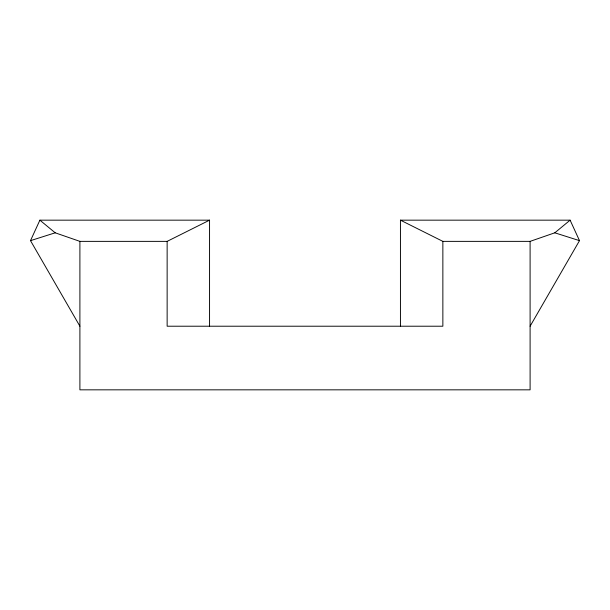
<?xml version="1.0" encoding="UTF-8"?>
<svg xmlns="http://www.w3.org/2000/svg" width="610" height="610" viewBox="0 0 610 610"><rect width="100%" height="100%" fill="white"/><g stroke="black" fill="none" stroke-linecap="round" stroke-linejoin="round"><path stroke-width="0.91" d="M79.902 326.213L30.5 240.645L39.886 220.164L209.558 220.164L209.558 326.213M530.098 326.213L579.5 240.645L570.114 220.164L400.442 220.164L400.442 326.213M400.442 220.164L442.86 241.369L530.098 241.369L554.795 232.814L570.114 220.164M39.886 220.164L55.205 232.814L79.902 241.369L167.14 241.369L209.558 220.164M30.5 240.645L55.205 232.814M554.795 232.814L579.5 240.645M530.098 241.369L530.098 389.836L79.902 389.836L79.902 241.369M442.86 241.369L442.86 326.213L167.14 326.213L167.14 241.369"/></g></svg>
